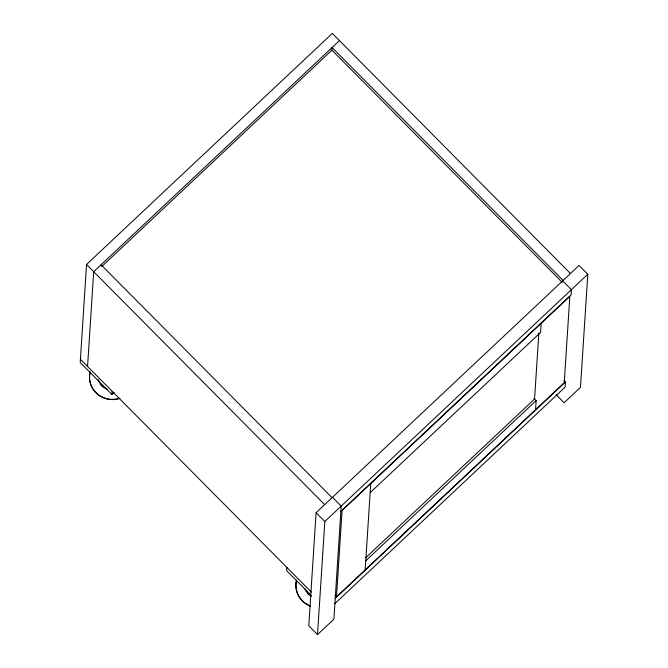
<?xml version="1.0" encoding="UTF-8"?>
<svg xmlns="http://www.w3.org/2000/svg" width="668" height="668" viewBox="0 0 668 668"><rect width="100%" height="100%" fill="white"/><g stroke="black" fill="none" stroke-linecap="round" stroke-linejoin="round"><path stroke-width="1" d="M570.464 273.529L332.313 33.4L86.539 264.486L80.202 362.499L111.957 394.512L114.228 392.375M87.558 366.448L93.687 271.684L339.461 40.606M111.957 394.512L112.166 391.264M286.806 567.357L286.597 570.614L311.138 595.355M331.879 50.659L332.088 47.537L563.091 280.468M556.093 394.671L564.101 402.746L580.484 387.34L587.798 274.247L579.064 265.446L316.089 512.707L308.775 625.799L317.509 634.6L333.891 619.194L341.206 506.102L332.472 497.301M317.509 634.6L324.823 521.508L587.798 274.247M336.488 596.85L342.074 510.536L569.821 296.4L564.243 382.714L336.488 596.85L335.035 595.38M365.162 569.887L370.748 483.574M538.842 332.923L534.567 398.971L365.68 557.763M535.569 409.676L536.154 400.575L533.974 398.37M541.147 323.362L540.562 332.455L370.156 492.675M563.992 380.476L565.445 381.946L565.111 387.148L334.902 603.596M101.653 266.641L331.921 50.133L562.189 282.322M340.872 511.304L571.082 294.855L571.416 289.653L562.681 280.852M365.755 560.794L536.154 400.575M335.236 598.394L565.445 381.946M101.068 385.311L101.903 385.962M307.464 593.426L308.307 594.077M101.06 264.753L332.063 497.685M86.539 264.486L324.69 504.616M316.089 512.707L324.823 521.508M80.41 359.25L311.346 592.098M310.587 606.001A22.821 22.211 3.7 0 1 296.525 580.041M310.57 606.252A22.821 22.211 3.7 0 1 296.509 580.292M311.288 596.399A14.604 14.212 3.7 0 1 304.892 588.533M119.781 398.178A22.821 22.211 3.7 0 1 97.01 393.569A22.821 22.211 3.7 0 1 90.13 371.926M119.764 398.429A22.821 22.211 3.7 0 1 96.994 393.828A22.821 22.211 3.7 0 1 90.113 372.176M107.481 389.477A14.604 14.212 3.7 0 1 98.229 379.524"/></g></svg>
